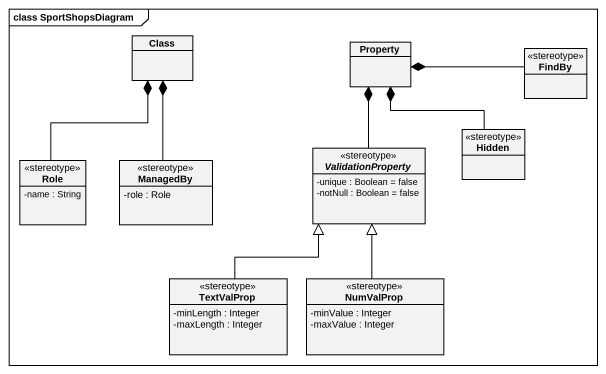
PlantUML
@startuml
mainframe class SportShopsDiagram
hide circle
hide empty members
skinparam classAttributeIconSize 0
class "Class" as Class_
class Property
class FindBy <<stereotype>>
class Hidden <<stereotype>>
class Role <<stereotype>> {
  -name : String
}
class ManagedBy <<stereotype>> {
  -role : Role
}
abstract class ValidationProperty <<stereotype>> {
  -unique : Boolean = false
  -notNull : Boolean = false
}
class TextValProp <<stereotype>> {
  -minLength : Integer
  -maxLength : Integer
}
class NumValProp <<stereotype>> {
  -minValue : Integer
  -maxValue : Integer
}
FindBy -left-* Property
Hidden -up-* Property
Role -up-* Class_
ManagedBy -up-* Class_
ValidationProperty -up-* Property
TextValProp -up-|> ValidationProperty
NumValProp -up-|> ValidationProperty
@enduml
